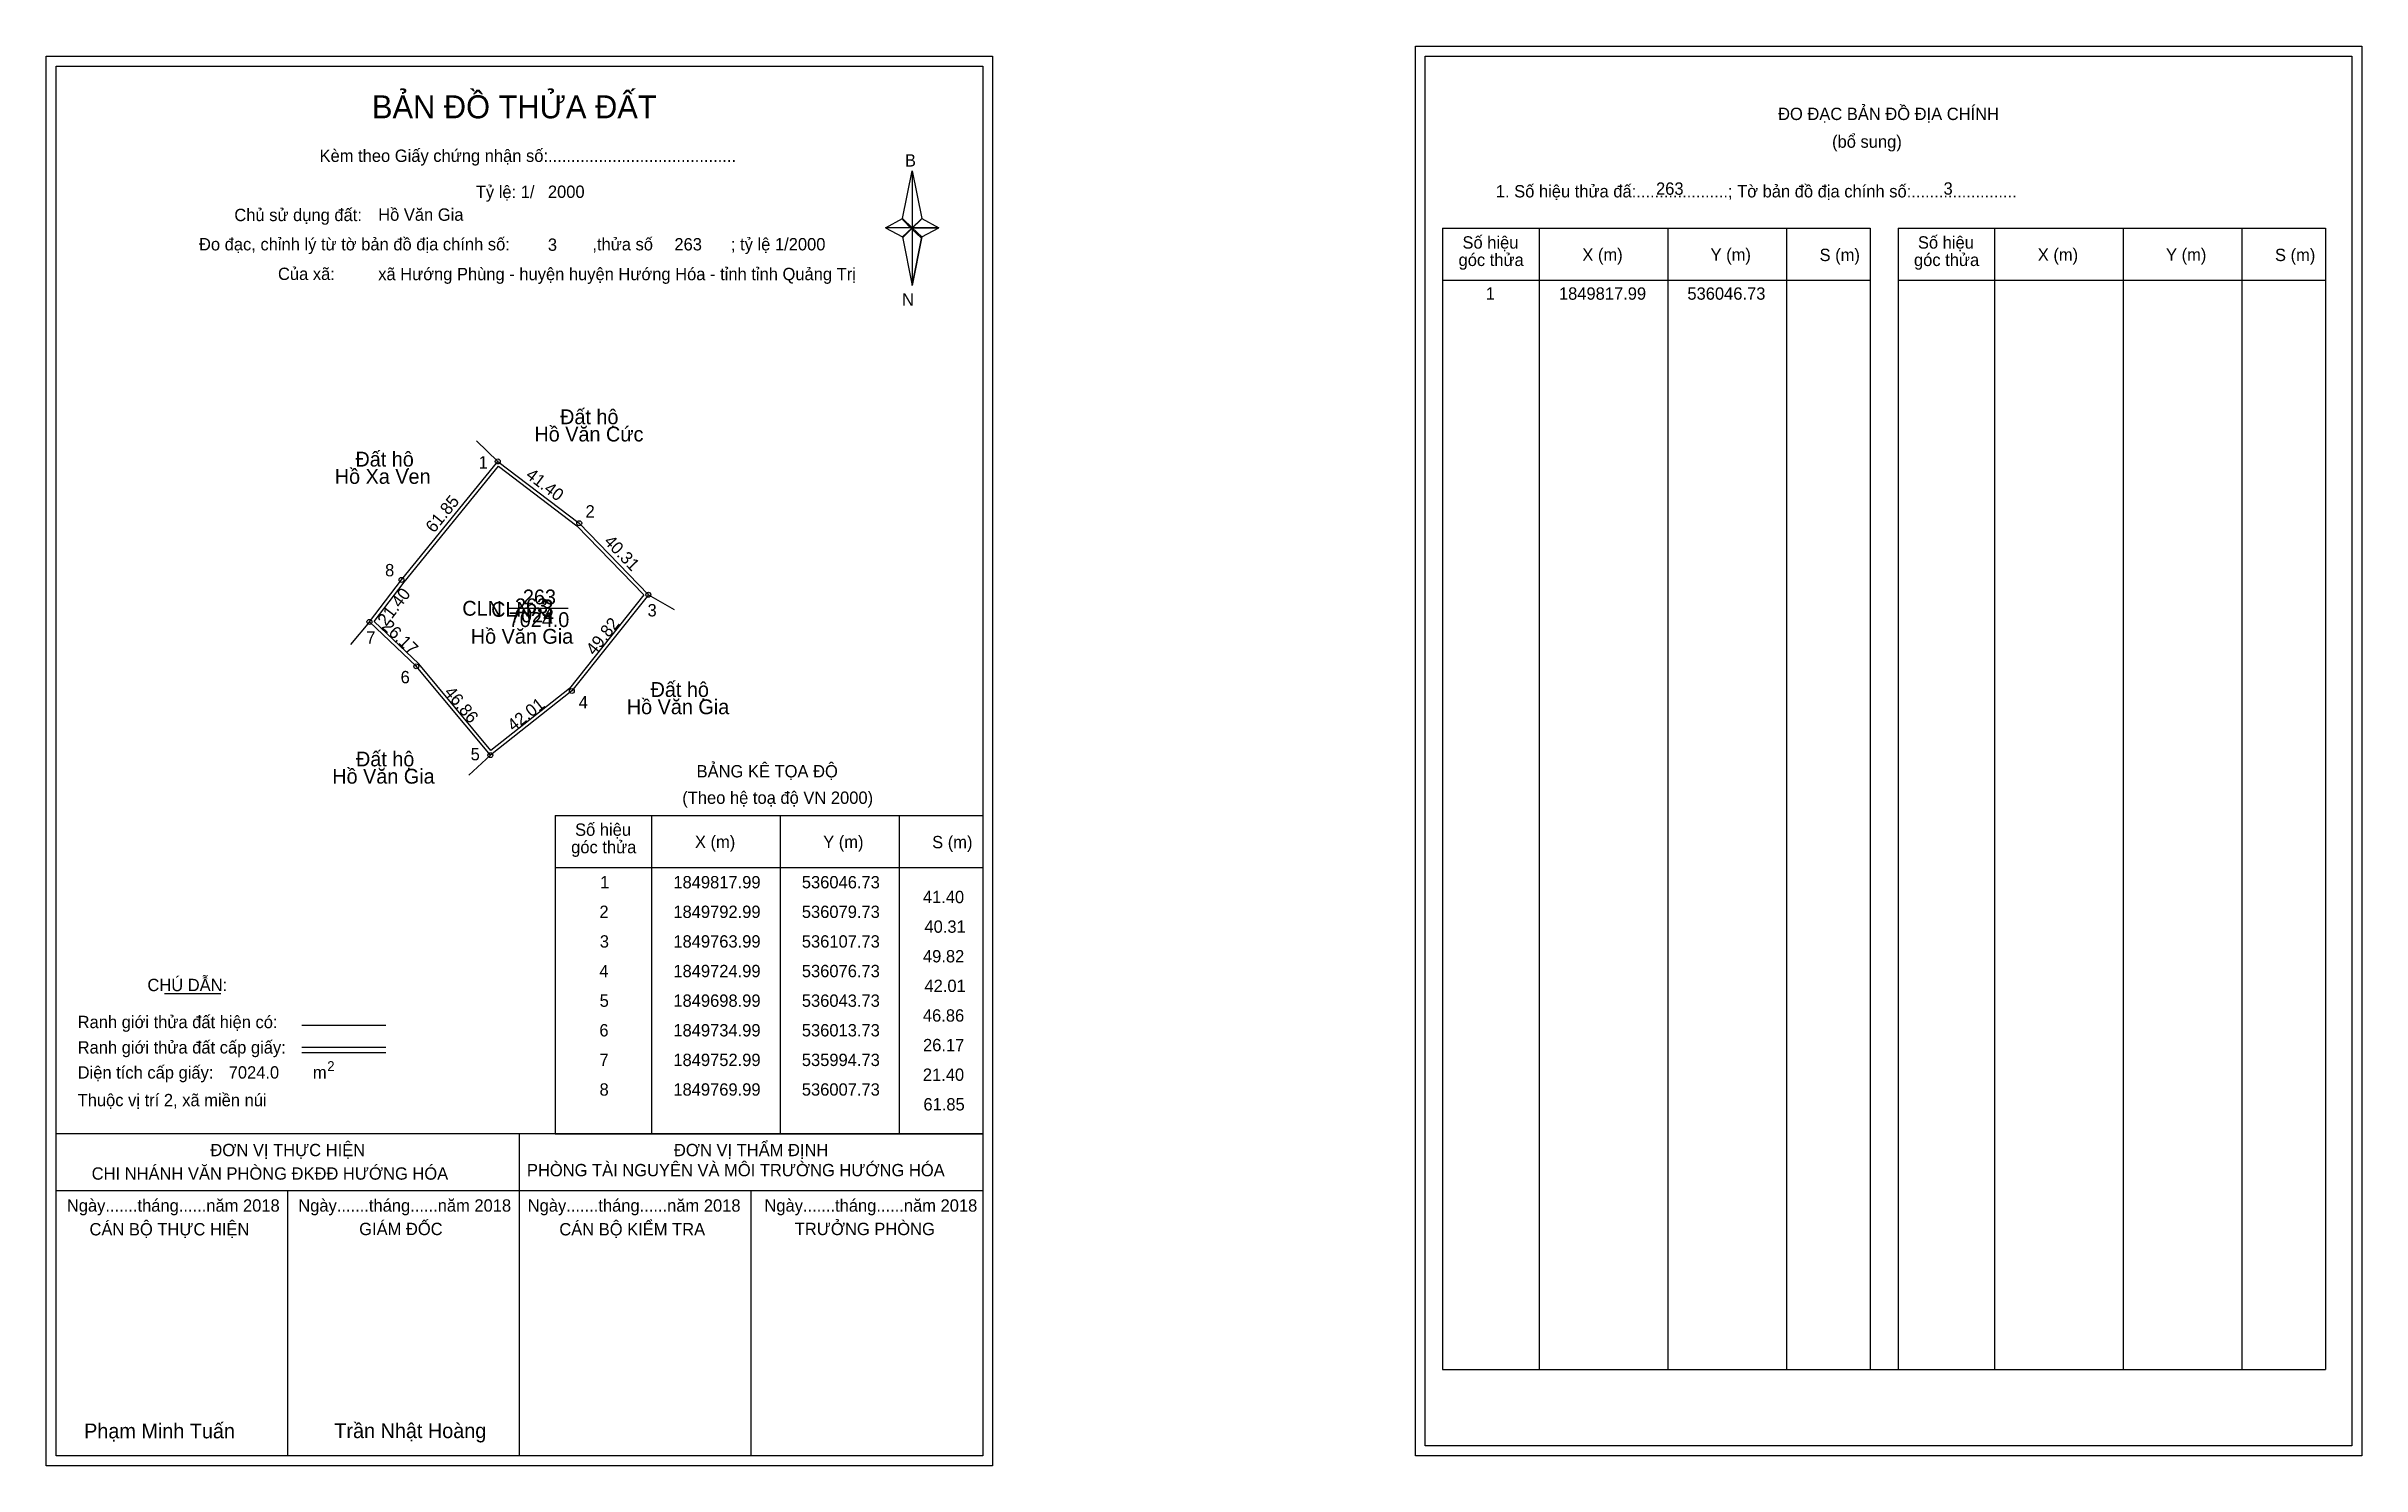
# Model space of a CAD drawing. Extents: x 535864 to 536802, y 1849411 to 1849986.
import ezdxf

# ---------------------------------------------------------------- set-up
doc = ezdxf.new("R2010")
doc.units = 0
for name, color, linetype in [('Level 1', 7, 'Continuous'), ('Level 10', 7, 'Continuous'), ('Level 11', 7, 'Continuous'), ('Level 13', 7, 'Continuous'), ('Level 2', 7, 'Continuous'), ('Level 27', 7, 'Continuous'), ('Level 3', 7, 'Continuous'), ('Level 36', 7, 'Continuous'), ('Level 4', 7, 'Continuous'), ('Level 49', 7, 'Continuous'), ('Level 5', 7, 'Continuous'), ('Level 53', 7, 'Continuous'), ('Level 55', 7, 'Continuous'), ('Level 6', 7, 'Continuous'), ('Level 63', 7, 'Continuous'), ('Level 7', 7, 'Continuous'), ('Level 9', 7, 'Continuous')]:
    doc.layers.add(name, color=color, linetype=linetype)

msp = doc.modelspace()

# ---------------------------------------------------------------- linework, layer by layer
at = {"layer": 'Level 1'}
for p, q in [((535867.82, 1849978.22), (535867.82, 1849978.22)), ((536422.47, 1849982.22), (536422.47, 1849982.22)), ((536210.67, 1849916.45), (536214.6, 1849935.73)), ((536214.6, 1849935.73), (536214.6, 1849912.68)), ((536214.6, 1849935.73), (536218.54, 1849916.45)), ((536203.78, 1849912.68), (536210.67, 1849916.45)), ((536210.67, 1849916.45), (536214.6, 1849912.68)), ((536214.31, 1849912.25), (536210.67, 1849916.01)), ((536214.6, 1849912.68), (536210.67, 1849909)), ((536214.31, 1849912.25), (536210.67, 1849908.56)), ((536210.67, 1849908.56), (536214.31, 1849912.25)), ((536218.24, 1849916.01), (536214.31, 1849912.25)), ((536214.31, 1849912.25), (536218.24, 1849916.01)), ((536218.24, 1849908.56), (536214.31, 1849912.25)), ((536218.54, 1849916.45), (536214.6, 1849912.68)), ((536214.6, 1849912.68), (536214.6, 1849889.28)), ((536214.6, 1849912.68), (536225.42, 1849912.68)), ((536214.6, 1849912.68), (536218.54, 1849909)), ((536218.54, 1849909), (536225.42, 1849912.68)), ((536429.53, 1849912.51), (536602.74, 1849912.51)), ((536468.71, 1849449.98), (536468.71, 1849912.51)), ((536520.86, 1849449.98), (536520.86, 1849912.51)), ((536568.8, 1849912.51), (536568.8, 1849449.98)), ((536602.74, 1849912.51), (536602.74, 1849449.98)), ((536614.05, 1849912.51), (536787.25, 1849912.51)), ((536653.23, 1849449.98), (536653.23, 1849912.51)), ((536705.37, 1849449.98), (536705.37, 1849912.51)), ((536753.32, 1849912.51), (536753.32, 1849449.98)), ((536787.25, 1849912.51), (536787.25, 1849449.98)), ((536210.67, 1849909), (536214.6, 1849889.28)), ((536218.54, 1849909), (536214.6, 1849889.28)), ((536429.53, 1849891.45), (536602.74, 1849891.45)), ((536614.05, 1849891.45), (536787.25, 1849891.45)), ((536070.01, 1849674.56), (536243.21, 1849674.56)), ((536109.19, 1849545.51), (536109.19, 1849674.56)), ((536161.33, 1849545.51), (536161.33, 1849674.56)), ((536209.28, 1849674.56), (536209.28, 1849545.51)), ((536070.01, 1849653.51), (536243.21, 1849653.51)), ((535911.66, 1849602.35), (535934.46, 1849602.35)), ((535967.39, 1849589.54), (536001.41, 1849589.54)), ((535967.39, 1849580.64), (536001.41, 1849580.64)), ((535967.39, 1849578.45), (536001.41, 1849578.45)), ((536081.48, 1849545.51), (535867.82, 1849545.51)), ((536243.21, 1849545.51), (536033.53, 1849545.51)), ((536055.52, 1849415.07), (536055.52, 1849545.51)), ((536070.01, 1849545.51), (536243.21, 1849545.51)), ((536243.22, 1849522.41), (535867.82, 1849522.41)), ((535961.67, 1849415.07), (535961.67, 1849522.41)), ((536149.37, 1849415.07), (536149.37, 1849522.41)), ((536429.53, 1849449.98), (536787.25, 1849449.98)), ((536243.21, 1849415.07), (536243.21, 1849415.07)), ((536797.87, 1849419.07), (536797.87, 1849419.07))]:
    msp.add_line(p, q, dxfattribs=at)
for points in [[(536210.67, 1849916.45), (536214.6, 1849935.73), (536214.6, 1849912.68)], [(536203.78, 1849912.68), (536210.67, 1849909), (536214.6, 1849912.68)], [(536214.6, 1849912.68), (536218.54, 1849916.45), (536225.42, 1849912.68)], [(536214.6, 1849912.68), (536214.6, 1849889.28), (536218.54, 1849909)]]:
    msp.add_lwpolyline(points, close=True, dxfattribs=at)
at = {"layer": 'Level 10'}
for points in [[(536046.73, 1849817.99), (536079.73, 1849792.99), (536107.73, 1849763.99), (536076.73, 1849724.99), (536043.73, 1849698.99), (536013.73, 1849734.99), (535994.73, 1849752.99), (536007.73, 1849769.99)], [(536046.96, 1849816.06), (536078.8, 1849791.94), (536105.87, 1849763.9), (536075.74, 1849725.99), (536043.93, 1849700.93), (536014.75, 1849735.95), (535996.61, 1849753.14), (536008.83, 1849769.12)]]:
    msp.add_lwpolyline(points, close=True, dxfattribs=at)
at = {"layer": 'Level 11'}
for centre in [(536046.73, 1849817.99), (536046.73, 1849817.99), (536079.73, 1849792.99), (536007.73, 1849769.99), (536107.73, 1849763.99), (535994.73, 1849752.99), (536013.73, 1849734.99), (536076.73, 1849724.99), (536043.73, 1849698.99)]:
    msp.add_circle(centre, 1, dxfattribs=at)
at = {"layer": 'Level 27'}
for p, q in [((536046.73, 1849817.99), (536038.17, 1849826.4)), ((536107.73, 1849763.99), (536118.13, 1849758)), ((535994.73, 1849752.99), (535987, 1849743.81)), ((536043.73, 1849698.99), (536034.94, 1849690.83))]:
    msp.add_line(p, q, dxfattribs=at)
at = {"layer": 'Level 3'}
for p, q in [((536429.53, 1849912.51), (536429.53, 1849449.98)), ((536614.05, 1849912.51), (536614.05, 1849449.98)), ((536070.01, 1849674.56), (536070.01, 1849545.51))]:
    msp.add_line(p, q, dxfattribs=at)
at = {"layer": 'Level 63'}
for points in [[(536418.47, 1849986.22), (536801.87, 1849986.22), (536801.87, 1849415.07), (536418.47, 1849415.07)], [(535863.82, 1849982.22), (536247.22, 1849982.22), (536247.22, 1849411.07), (535863.82, 1849411.07)], [(535867.82, 1849978.22), (536243.22, 1849978.22), (536243.22, 1849415.07), (535867.82, 1849415.07)], [(536422.47, 1849982.22), (536797.87, 1849982.22), (536797.87, 1849419.07), (536422.47, 1849419.07)]]:
    msp.add_lwpolyline(points, close=True, dxfattribs=at)
at = {"layer": 'Level 9'}
msp.add_line((536051.15, 1849758.49), (536075.23, 1849758.49), dxfattribs=at)

# ---------------------------------------------------------------- texts
at = {"layer": 'Level 1'}
for s, height, p in [('BẢN ĐỒ THỬA ĐẤT', 9.3313, (535995.75, 1849957.03)), ('ĐO ĐẠC BẢN ĐỒ ĐỊA CHÍNH', 5, (536565.42, 1849956.34)), ('(bổ sung)', 5, (536587.3, 1849945.1)), ('Kèm theo Giấy chứng nhận số:.........................................', 5, (535974.52, 1849939.37)), ('B', 5, (536211.69, 1849937.49)), ('1. Số hiệu thửa đấ:....................; Tờ bản đồ địa chính số:.......................', 5, (536451.08, 1849924.98)), ('Chủ sử dụng đất:', 5, (535940, 1849915.38)), ('Đo đạc, chỉnh lý từ tờ bản đồ địa chính số:                  ,thửa số                 ; tỷ lệ 1/2000', 5, (535925.68, 1849903.52)), ('góc thửa', 5, (536435.98, 1849897.18)), ('Số hiệu', 5, (536437.56, 1849904.24)), ('X (m)', 5, (536486.13, 1849899.29)), ('Y (m)', 5, (536538.08, 1849899.29)), ('S (m)', 5, (536582.24, 1849899.19)), ('góc thửa', 5, (536620.49, 1849897.18)), ('Số hiệu', 5, (536622.08, 1849904.24)), ('X (m)', 5, (536670.64, 1849899.29)), ('Y (m)', 5, (536722.6, 1849899.29)), ('S (m)', 5, (536766.75, 1849899.19)), ('Của xã:', 5, (535957.68, 1849891.52)), ('N', 5, (536210.49, 1849881.15)), ('BẢNG KÊ TỌA ĐỘ', 5, (536127.28, 1849689.97)), ('(Theo hệ toạ độ VN 2000)', 5, (536121.47, 1849679.25)), ('Số hiệu', 5, (536078.04, 1849666.3)), ('góc thửa', 5, (536076.46, 1849659.24)), ('X (m)', 5, (536126.6, 1849661.35)), ('Y (m)', 5, (536178.56, 1849661.35)), ('S (m)', 5, (536222.71, 1849661.25)), ('CHÚ DẪN:', 5, (535904.78, 1849603.36)), ('Ranh giới thửa đất hiện có:', 5, (535876.52, 1849588.36)), ('Ranh giới thửa đất cấp giấy:', 5, (535876.52, 1849578.08)), ('Diện tích cấp giấy:', 5, (535876.52, 1849567.92)), ('2', 4, (535977.62, 1849570.98)), ('m', 5, (535971.83, 1849567.96)), ('Thuộc vị trí 2, xã miền núi', 5, (535876.52, 1849556.72)), ('ĐƠN VỊ THỰC HIỆN', 5, (535930.29, 1849536.48)), ('ĐƠN VỊ THẨM ĐỊNH', 5, (536118.09, 1849536.48)), ('CHI NHÁNH VĂN PHÒNG ĐKĐĐ HƯỚNG HÓA', 5, (535882.2, 1849526.96)), ('PHÒNG TÀI NGUYÊN VÀ MÔI TRƯỜNG HƯỚNG HÓA', 5, (536058.54, 1849528.34)), ('Ngày.......tháng......năm 2018', 5, (535872.15, 1849514.01)), ('Ngày.......tháng......năm 2018', 5, (535965.9, 1849514.01)), ('Ngày.......tháng......năm 2018', 5, (536058.85, 1849514.01)), ('Ngày.......tháng......năm 2018', 5, (536154.76, 1849514.01)), ('CÁN BỘ THỰC HIỆN', 5, (535881.32, 1849504.38)), ('GIÁM ĐỐC', 5, (535990.58, 1849504.5)), ('CÁN BỘ KIỂM TRA', 5, (536071.66, 1849504.38)), ('TRƯỞNG PHÒNG', 5, (536167.04, 1849504.5)), ('Phạm Minh Tuấn', 6, (535879.14, 1849422.15)), ('Trần Nhật Hoàng', 6, (535980.52, 1849422.25))]:
    msp.add_text(s, height=height, dxfattribs=at).set_placement(p)
at = {"layer": 'Level 11'}
msp.add_text('Tỷ lệ: 1/', height=5, dxfattribs=at).set_placement((536037.83, 1849924.74))
at = {"layer": 'Level 13'}
for s, p in [('CLN', (536032.36, 1849755.49)), ('263', (536056.91, 1849760.09)), ('7024.0', (536051.16, 1849750.89))]:
    msp.add_text(s, height=6, dxfattribs=at).set_placement(p)
at = {"layer": 'Level 2'}
msp.add_text('Hồ Văn Gia', height=6, dxfattribs=at).set_placement((536035.8, 1849744.14))
at = {"layer": 'Level 3'}
msp.add_text('CLN', height=6, dxfattribs=at).set_placement((536044.04, 1849755.06))
at = {"layer": 'Level 36'}
for s, p in [('Đất hộ', (536071.98, 1849833.09)), ('Hồ Văn Cức', (536061.57, 1849826.09)), ('Đất hộ', (535989.06, 1849815.93)), ('Hồ Xa Ven', (535980.69, 1849808.93)), ('Đất hộ', (536108.63, 1849722.59)), ('Hồ Văn Gia', (536099.01, 1849715.59)), ('Đất hộ', (535989.29, 1849694.44)), ('Hồ Văn Gia', (535979.67, 1849687.44))]:
    msp.add_text(s, height=6, dxfattribs=at).set_placement(p)
at = {"layer": 'Level 4'}
msp.add_text('263', height=6, dxfattribs=at).set_placement((536053.69, 1849756.5))
at = {"layer": 'Level 49'}
for s, rotation, p in [('41.40', 322.85331, (536057.68, 1849811.7)), ('61.85', 50.90614, (536020.9, 1849788.74)), ('40.31', 313.99491, (536089.42, 1849785.25)), ('21.40', 52.59464, (536001.5, 1849750.98)), ('26.17', 316.54816, (535999.42, 1849750.75)), ('49.82', 51.5198, (536085.9, 1849739.1)), ('46.86', 309.80557, (536024.73, 1849724.29)), ('42.01', 38.23383, (536053.07, 1849708.38))]:
    msp.add_text(s, height=5, rotation=rotation, dxfattribs=at).set_placement(p)
at = {"layer": 'Level 5'}
msp.add_text('7024', height=6, dxfattribs=at).set_placement((536051.68, 1849752.8))
at = {"layer": 'Level 53'}
for s, p in [('1', (536446.98, 1849883.53)), ('1849817.99', (536476.64, 1849883.53)), ('536046.73', (536528.68, 1849883.53)), ('1', (536088.21, 1849645.01)), ('1849817.99', (536117.87, 1849645.01)), ('536046.73', (536169.91, 1849645.01)), ('41.40', (536218.94, 1849639.01)), ('2', (536087.91, 1849633.01)), ('1849792.99', (536117.87, 1849633.01)), ('536079.73', (536169.91, 1849633.01)), ('40.31', (536219.59, 1849627.01)), ('3', (536088.06, 1849621.01)), ('1849763.99', (536117.87, 1849621.01)), ('536107.73', (536169.91, 1849621.01)), ('4', (536087.88, 1849609.01)), ('1849724.99', (536117.87, 1849609.01)), ('536076.73', (536169.91, 1849609.01)), ('49.82', (536218.99, 1849615.01)), ('5', (536088, 1849597.01)), ('1849698.99', (536117.87, 1849597.01)), ('536043.73', (536169.91, 1849597.01)), ('42.01', (536219.59, 1849603.01)), ('46.86', (536218.96, 1849591.01)), ('6', (536087.89, 1849585.01)), ('1849734.99', (536117.87, 1849585.01)), ('536013.73', (536169.91, 1849585.01)), ('26.17', (536219.01, 1849579.01)), ('7', (536087.92, 1849573.01)), ('1849752.99', (536117.87, 1849573.01)), ('535994.73', (536169.91, 1849573.01)), ('8', (536087.96, 1849561.01)), ('1849769.99', (536117.87, 1849561.01)), ('536007.73', (536169.91, 1849561.01)), ('21.40', (536218.94, 1849567.01)), ('61.85', (536219.17, 1849555.01))]:
    msp.add_text(s, height=5, dxfattribs=at).set_placement(p)
at = {"layer": 'Level 55'}
for s, height, p in [('1', 0.8, (536046.51, 1849817.99)), ('0', 0.22, (536046.65, 1849817.77)), ('0', 0.22, (536046.65, 1849817.77)), ('0', 0.22, (536046.65, 1849817.77)), ('0', 0.22, (536046.65, 1849817.77)), ('2', 0.8, (536079.46, 1849792.99)), ('0', 0.22, (536079.65, 1849792.77)), ('0', 0.22, (536079.65, 1849792.77)), ('8', 0.8, (536007.47, 1849769.99)), ('0', 0.22, (536007.65, 1849769.77)), ('0', 0.22, (536007.65, 1849769.77)), ('3', 0.8, (536107.48, 1849763.99)), ('0', 0.22, (536107.65, 1849763.77)), ('0', 0.22, (536107.65, 1849763.77)), ('0', 0.22, (536107.65, 1849763.77)), ('7', 0.8, (535994.46, 1849752.99)), ('0', 0.22, (535994.65, 1849752.77)), ('0', 0.22, (535994.65, 1849752.77)), ('0', 0.22, (535994.65, 1849752.77)), ('6', 0.8, (536013.46, 1849734.99)), ('0', 0.22, (536013.65, 1849734.77)), ('4', 0.8, (536076.45, 1849724.99)), ('0', 0.22, (536076.65, 1849724.77)), ('5', 0.8, (536043.47, 1849698.99)), ('0', 0.22, (536043.65, 1849698.77)), ('0', 0.22, (536043.65, 1849698.77))]:
    msp.add_text(s, height=height, dxfattribs=at).set_placement(p)
at = {"layer": 'Level 6'}
for s, p in [('2000', (536067.03, 1849924.78)), ('263', (536515.98, 1849926.06)), ('3', (536632.47, 1849926.1)), ('Hồ Văn Gia', (535998.27, 1849915.52)), ('3', (536067.02, 1849903.34)), ('263', (536118.28, 1849903.5)), ('xã Hướng Phùng - huyện huyện Hướng Hóa - tỉnh tỉnh Quảng Trị', (535998.29, 1849891.44)), ('7024.0', (535937.7, 1849567.93))]:
    msp.add_text(s, height=5, dxfattribs=at).set_placement(p)
at = {"layer": 'Level 7'}
msp.add_text('3', height=7, dxfattribs=at).set_placement((536064.17, 1849755.04))
at = {"layer": 'Level 9'}
for s, p in [('1', (536038.95, 1849815.13)), ('2', (536082.28, 1849795.28)), ('8', (536001.07, 1849771.45)), ('3', (536107.39, 1849755.2)), ('7', (535993.41, 1849744.1)), ('6', (536007.36, 1849728.11)), ('4', (536079.53, 1849717.95)), ('5', (536035.74, 1849696.9))]:
    msp.add_text(s, height=5, dxfattribs=at).set_placement(p)

doc.saveas('drawing.dxf')
